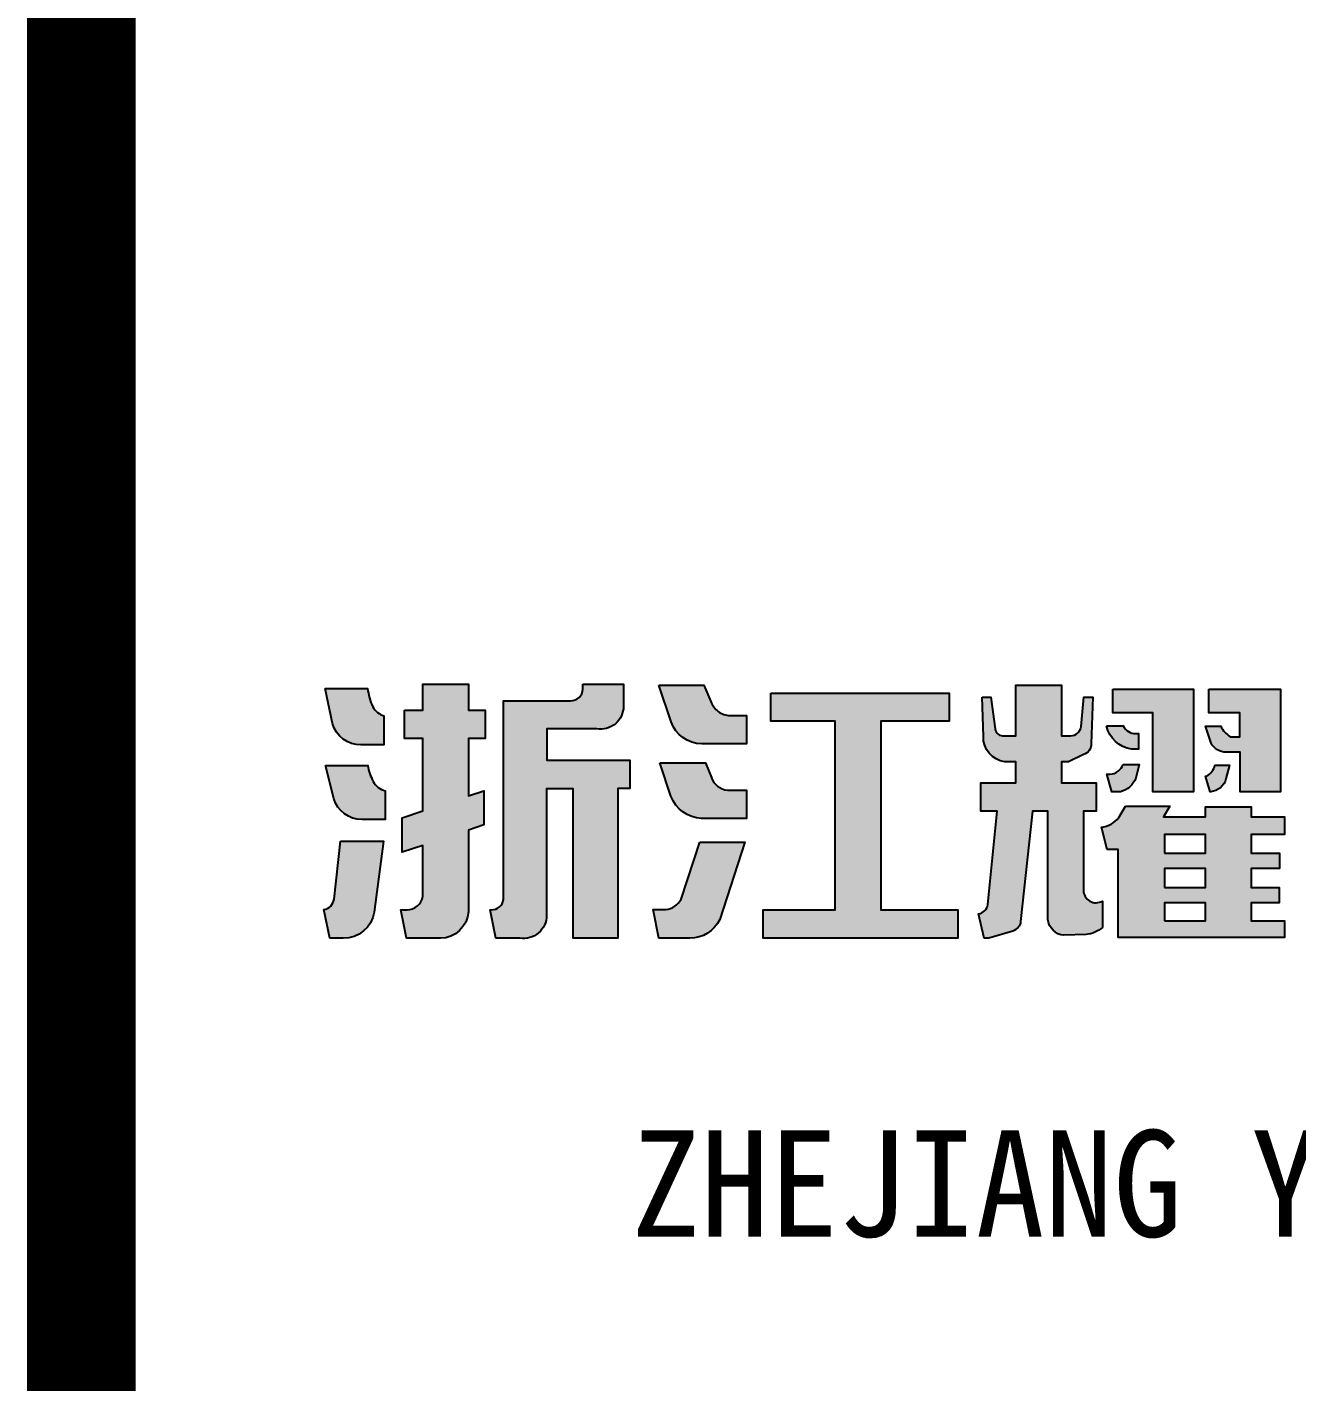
# Model space of a CAD drawing. Extents: x -248860 to 1018944, y -1060852 to 188626.
# Drawn here: x 797458 to 799094, y 70808 to 72553 of the extents above; entities that cross this region are included whole.
import ezdxf
from ezdxf.enums import TextEntityAlignment as Align

# ---------------------------------------------------------------- set-up
doc = ezdxf.new("R2010")
doc.units = 0
doc.header["$LTSCALE"] = 1000
doc.header["$MEASUREMENT"] = 0
doc.layers.add('WALL', color=6, linetype='CONTINUOUS')
doc.layers.add('图框', color=4, linetype='CONTINUOUS')
doc.styles.add('图框艺术体', font='simhei.ttf', dxfattribs={"width": 0.9})

# ---------------------------------------------------------------- blocks, each defined once
blk = doc.blocks.new('jhyfty')
at = {"layer": '图框'}
h = blk.add_hatch(color=256, dxfattribs=at)
h.dxf.hatch_style = 1
edge = h.paths.add_edge_path()
edge.add_line((769664.8049441308, 158357.8938750645), (769719.5577672613, 158357.8938750645))
edge.add_arc((769793.1082076107, 158366.152273618), 74.01262339801686, 186.4064582209265, 205.4823430064992)
edge.add_arc((769747.7090612957, 158346.1684133786), 24.47782507358729, 208.9778483876304, 253.1754256081424)
edge.add_line((769740.6241416293, 158322.738350774), (769740.6241416293, 158285.2308283176))
edge.add_line((769740.6241416293, 158285.2308283176), (769710.8870907268, 158285.2308283176))
edge.add_arc((769710.8870907268, 158323.5111678543), 38.28033953675185, 196.5622213707777, 270, ccw=False)
edge.add_line((769674.1949742252, 158312.5991111423), (769664.8049441308, 158357.8938750645))
edge = h.paths.add_edge_path()
edge.add_line((769665.1316775772, 158258.6976717844), (769719.756880984, 158258.6976717844))
edge.add_arc((769783.3174951562, 158268.874527911), 64.37018001041997, 189.0965680997947, 208.3999421959331)
edge.add_arc((769747.9780353772, 158249.6498953405), 24.14039237467322, 208.1562874412362, 256.2835989951683)
edge.add_line((769742.2539562138, 158226.1979559381), (769742.2539562138, 158189.155526551))
edge.add_line((769742.2539562138, 158189.155526551), (769712.3489850208, 158189.155526551))
edge.add_arc((769712.3489850209, 158227.1333716651), 37.97784511413192, 196.6939173177696, 269.99999999982435, ccw=False)
edge.add_line((769675.9717922794, 158216.2239001946), (769665.1316775772, 158258.6976717844))
edge = h.paths.add_edge_path()
edge.add_line((769684.505360892, 158161.3353157055), (769739.9629837547, 158161.3353157055))
edge.add_line((769739.9629837547, 158161.3353157055), (769728.0841140901, 158069.9115324368))
edge.add_arc((769688.5633005184, 158076.4606869731), 40.05978195777166, 269.1163188202602, 350.5907910872611, ccw=False)
edge.add_line((769687.9454771422, 158036.4056694999), (769670.8541074063, 158036.4056694999))
edge.add_line((769670.8541074063, 158036.4056694999), (769663.0957992459, 158073.2333568105))
edge.add_arc((769660.6690461948, 158088.8931154003), 15.84667692172035, 278.8089124504228, 351.9878779926785)
edge.add_line((769676.361037394, 158086.6843642459), (769684.505360892, 158161.3353157055))
edge = h.paths.add_edge_path()
edge.add_line((769767.1386981166, 158329.946465833), (769790.6062321949, 158329.946465833))
edge.add_line((769790.6062321949, 158329.946465833), (769790.6062321949, 158363.2836348477))
edge.add_line((769790.6062321949, 158363.2836348477), (769849.5415523194, 158363.2836348477))
edge.add_line((769849.5415523194, 158363.2836348477), (769849.5415523194, 158329.946465833))
edge.add_line((769849.5415523194, 158329.946465833), (769870.8126530789, 158329.946465833))
edge.add_line((769870.8126530789, 158329.946465833), (769870.8126530789, 158293.6336162494))
edge.add_line((769870.8126530789, 158293.6336162494), (769849.4894700903, 158293.6336162494))
edge.add_line((769849.4894700903, 158293.6336162494), (769849.4894700903, 158219.5110548858))
edge.add_line((769849.4894700903, 158219.5110548858), (769869.2780232579, 158226.0612350313))
edge.add_line((769869.2780232579, 158226.0612350313), (769869.2780232579, 158182.4057384999))
edge.add_line((769869.2780232579, 158182.4057384999), (769849.4885721207, 158175.6878856244))
edge.add_line((769849.4885721207, 158175.6878856244), (769849.4885721207, 158070.2448861922))
edge.add_arc((769812.5162594197, 158073.3680611991), 37.10399073657041, 271.0614105886183, 355.1714969431114, ccw=False)
edge.add_line((769813.2035755968, 158036.2704369484), (769769.6622228507, 158036.2704369484))
edge.add_line((769769.6622228507, 158036.2704369484), (769762.4047324249, 158072.9925017962))
edge.add_line((769762.4047324249, 158072.9925017962), (769770.3030365203, 158072.9925017962))
edge.add_arc((769770.3030365203, 158093.5602308529), 20.56772905675462, 270, 350.974520365902)
edge.add_line((769790.6161098592, 158090.3336955471), (769790.6161098592, 158155.9455847329))
edge.add_line((769790.6161098592, 158155.9455847329), (769763.8305785963, 158147.1058315046))
edge.add_line((769763.8305785963, 158147.1058315046), (769763.8305785963, 158191.2413846594))
edge.add_line((769763.8305785963, 158191.2413846594), (769790.6205997064, 158200.1624337568))
edge.add_line((769790.6205997064, 158200.1624337568), (769790.6205997064, 158293.5226161205))
edge.add_line((769790.6205997064, 158293.5226161205), (769767.1386981166, 158293.5226161205))
edge.add_line((769767.1386981166, 158293.5226161205), (769767.1386981166, 158329.946465833))
edge = h.paths.add_edge_path()
edge.add_line((769996.8195327192, 158363.3336630749), (770049.0928173601, 158363.3336630749))
edge.add_line((770049.0928173601, 158363.3336630749), (770049.0928173601, 158334.9753884018))
edge.add_arc((770019.5873358769, 158334.9753884019), 29.50548148318194, 260.17944729554074, 359.999999999887, ccw=False)
edge.add_line((770014.5547934358, 158305.9022572644), (769950.1428677656, 158305.9022572644))
edge.add_line((769950.1428677656, 158305.9022572644), (769950.1428677656, 158265.5882783819))
edge.add_line((769950.1428677656, 158265.5882783819), (770057.2427882522, 158265.5882783819))
edge.add_line((770057.2427882522, 158265.5882783819), (770057.2427882522, 158229.0256785082))
edge.add_line((770057.2427882522, 158229.0256785082), (770041.7070184851, 158229.0256785082))
edge.add_line((770041.7070184851, 158229.0256785082), (770041.7070184851, 158036.6186803108))
edge.add_line((770041.7070184851, 158036.6186803108), (769984.437431724, 158036.6186803108))
edge.add_line((769984.437431724, 158036.6186803108), (769984.437431724, 158228.7255091453))
edge.add_line((769984.437431724, 158228.7255091453), (769950.1186225899, 158228.7255091453))
edge.add_line((769950.1186225899, 158228.7255091453), (769950.1186225899, 158065.7934312845))
edge.add_arc((769920.4990041427, 158065.7934312845), 29.61961844714824, -99.43516370914529, 5.6274984672199935e-11, ccw=False)
edge.add_line((769915.6434182387, 158036.5745147665), (769884.6235851693, 158036.5745147665))
edge.add_line((769884.6235851693, 158036.5745147665), (769877.5128868199, 158072.9092516995))
edge.add_line((769877.5128868199, 158072.9092516995), (769878.9681177896, 158072.9092516995))
edge.add_arc((769878.9681177896, 158088.7001801834), 15.79092848396976, 270, 350.6019519620976)
edge.add_line((769894.547096093, 158086.1216423398), (769894.547096093, 158342.151008182))
edge.add_line((769894.547096093, 158342.151008182), (769980.8921797855, 158342.151008182))
edge.add_arc((769981.0217557282, 158357.9731202829), 15.82264267618638, 269.5307839672041, 356.7874105654772)
edge.add_line((769996.8195327192, 158357.0864053349), (769996.8195327192, 158363.3336630749))
h = blk.add_hatch(color=256, dxfattribs=at)
h.dxf.hatch_style = 1
h.paths.add_polyline_path([(770238.8582231412, 158351.9760829775), (770468.3152513427, 158351.9760829775), (770468.3152513427, 158315.7648532304), (770380.6815129847, 158315.7648532304), (770380.6815129847, 158072.9538080893), (770479.6027275561, 158072.9538080893), (770479.6027275561, 158036.4732857756), (770228.8440676334, 158036.4732857756), (770228.8440676334, 158072.9538080893), (770321.5755786614, 158072.9538080893), (770321.5755786614, 158315.7648532304), (770238.8582231412, 158315.7648532304)])
edge = h.paths.add_edge_path()
edge.add_line((770147.212327587, 158159.9505500121), (770205.5131682579, 158159.9505500121))
edge.add_line((770205.5131682579, 158159.9505500121), (770172.9538362976, 158060.4512655323))
edge.add_arc((770135.1542387704, 158078.2684922567), 41.78831345448136, 269.283332602988, 334.7626748170845, ccw=False)
edge.add_line((770134.6315555787, 158036.4834477593), (770094.7691096299, 158036.4834477593))
edge.add_line((770094.7691096299, 158036.4834477593), (770087.1542539359, 158073.2109844444))
edge.add_line((770087.1542539359, 158073.2109844444), (770103.7578010216, 158073.2109844444))
edge.add_arc((770100.4469072812, 158098.6089131224), 25.61282488319186, 277.4272387080571, 332.4796535398366)
edge.add_line((770123.1615591818, 158086.7741597437), (770147.212327587, 158159.9505500121))
edge = h.paths.add_edge_path()
edge.add_line((770096.0642945875, 158262.3204189513), (770154.737769552, 158262.3204189513))
edge.add_line((770154.737769552, 158262.3204189513), (770162.2301162558, 158243.1039876475))
edge.add_arc((770186.3031410949, 158252.4898848232), 25.83806476294534, 201.3004483057082, 262.4766052012386)
edge.add_line((770182.9201373239, 158226.8742474862), (770207.451528992, 158226.8742474862))
edge.add_line((770207.451528992, 158226.8742474862), (770207.451528992, 158190.5449823907))
edge.add_line((770207.451528992, 158190.5449823907), (770149.5674078141, 158190.5449823907))
edge.add_arc((770151.9346194972, 158235.1408719328), 44.65867278829503, 200.9705404496041, 266.9615121799844, ccw=False)
edge.add_line((770110.2339333831, 158219.1580739039), (770096.0642945875, 158262.3204189513))
edge = h.paths.add_edge_path()
edge.add_line((770094.724868614, 158362.0333200148), (770152.5556215465, 158362.0333200148))
edge.add_line((770152.5556215465, 158362.0333200148), (770161.5456837597, 158341.0289107044))
edge.add_arc((770192.1421197108, 158354.1244402496), 33.28114762110022, 203.1713282822569, 230.9870352058727)
edge.add_arc((770185.8042343574, 158346.802361198), 23.60429781749658, 231.7524927080117, 271.6208121545484)
edge.add_line((770186.4718756867, 158323.2075072991), (770207.4569168088, 158323.2075072991))
edge.add_line((770207.4569168088, 158323.2075072991), (770207.4569168088, 158286.6234109215))
edge.add_line((770207.4569168088, 158286.6234109215), (770149.8015280028, 158286.6234109215))
edge.add_arc((770150.133256593, 158328.4044078694), 41.78231383989429, 198.5295602014806, 269.5450982461079, ccw=False)
edge.add_line((770110.5169452445, 158315.1262444063), (770094.724868614, 158362.0333200148))
h = blk.add_hatch(color=256, dxfattribs=at)
h.dxf.hatch_style = 1
h.paths.add_polyline_path([(770745.7141834782, 158145.8730759096), (770798.5985113645, 158145.8730759096), (770798.5985113645, 158169.6980638033), (770745.7141834782, 158169.6980638033)], flags=16)
h.paths.add_polyline_path([(770745.7141834782, 158101.8845846604), (770798.5985113645, 158101.8845846604), (770798.5985113645, 158125.923365056), (770745.7141834782, 158125.923365056)], flags=16)
h.paths.add_polyline_path([(770745.7141834782, 158058.5769463149), (770798.5985113645, 158058.5769463149), (770798.5985113645, 158081.8610040027), (770745.7141834782, 158081.8610040027)], flags=16)
edge = h.paths.add_edge_path()
edge.add_line((770695.5937723201, 158206.411139204), (770752.8473567173, 158206.411139204))
edge.add_line((770752.8473567173, 158206.411139204), (770744.7054675503, 158192.516580807))
edge.add_line((770744.7054675503, 158192.516580807), (770798.5985113645, 158192.516580807))
edge.add_line((770798.5985113645, 158192.516580807), (770798.5985113645, 158205.3218527271))
edge.add_line((770798.5985113645, 158205.3218527271), (770857.268930496, 158205.3218527271))
edge.add_line((770857.268930496, 158205.3218527271), (770857.268930496, 158192.5912323021))
edge.add_line((770857.268930496, 158192.5912323021), (770900.24125939, 158192.5912323021))
edge.add_line((770900.24125939, 158192.5912323021), (770900.24125939, 158169.6980638033))
edge.add_line((770900.24125939, 158169.6980638033), (770857.268930496, 158169.6980638033))
edge.add_line((770857.268930496, 158169.6980638033), (770857.268930496, 158145.8730759096))
edge.add_line((770857.268930496, 158145.8730759096), (770893.7704914033, 158145.8730759096))
edge.add_line((770893.7704914033, 158145.8730759096), (770893.7704914033, 158125.923365056))
edge.add_line((770893.7704914033, 158125.923365056), (770857.268930496, 158125.923365056))
edge.add_line((770857.268930496, 158125.923365056), (770857.2689304958, 158101.8845846604))
edge.add_line((770857.2689304958, 158101.8845846604), (770893.6501634945, 158101.8845846604))
edge.add_line((770893.6501634945, 158101.8845846604), (770893.6501634945, 158081.8610040027))
edge.add_line((770893.6501634945, 158081.8610040027), (770857.268930496, 158081.8610040027))
edge.add_line((770857.268930496, 158081.8610040027), (770857.268930496, 158058.5769463149))
edge.add_line((770857.268930496, 158058.5769463149), (770900.3193827339, 158058.5769463149))
edge.add_line((770900.3193827339, 158058.5769463149), (770900.3193827339, 158037.3409628401))
edge.add_line((770900.3193827339, 158037.3409628401), (770686.2822862379, 158037.3409628401))
edge.add_line((770686.2822862379, 158037.3409628401), (770686.2822862379, 158150.6744395879))
edge.add_line((770686.2822862379, 158150.6744395879), (770672.0191887501, 158150.6744395879))
edge.add_line((770672.0191887501, 158150.6744395879), (770664.6241032867, 158179.1397644109))
edge.add_arc((770660.276984441, 158213.4069607599), 34.54183243370705, 277.2298937267822, 320.8830479852251)
edge.add_line((770687.0766028161, 158191.6143325837), (770695.5937723201, 158206.411139204))
edge = h.paths.add_edge_path()
edge.add_line((770810.8740626726, 158258.9704819606), (770829.4176909633, 158258.9704819606))
edge.add_line((770829.4176909633, 158258.9704819606), (770824.949185608, 158241.6206426822))
edge.add_arc((770803.1922691527, 158247.2242045443), 22.46693835800739, 275.85593631894375, 345.5571802570438, ccw=False)
edge.add_line((770805.4845152448, 158224.8745081921), (770804.6168723437, 158224.8745081921))
edge.add_line((770804.6168723437, 158224.8745081921), (770798.5555425175, 158244.851187387))
edge.add_line((770798.5555425175, 158244.851187387), (770800.3572988445, 158244.851187387))
edge.add_arc((770788.3076687537, 158264.8027163213), 23.30787618261579, 301.1296755083251, 345.5091196507298)
edge = h.paths.add_edge_path()
edge.add_line((770802.9958678496, 158357.1739376083), (770895.2485491476, 158357.1739376083))
edge.add_line((770895.2485491476, 158357.1739376083), (770895.2485491477, 158224.8659095906))
edge.add_line((770895.2485491477, 158224.8659095906), (770843.0937964767, 158224.8659095906))
edge.add_line((770843.0937964767, 158224.8659095906), (770843.0937964767, 158275.7833102986))
edge.add_line((770843.0937964767, 158275.7833102986), (770825.3507117552, 158275.7833102986))
edge.add_arc((770825.3507117552, 158297.8531989149), 22.06988861624268, 207.4617098722777, 270, ccw=False)
edge.add_line((770805.7676754799, 158287.6755433022), (770798.6112859546, 158309.4391920065))
edge.add_line((770798.6112859546, 158309.4391920065), (770818.2507884655, 158309.4391920065))
edge.add_arc((770850.6897205673, 158325.9767518097), 36.41119608241462, 207.0127564807019, 236.3469861832951)
edge.add_line((770830.5120198459, 158295.6677499497), (770843.0596736369, 158295.6677499497))
edge.add_line((770843.0596736369, 158295.6677499497), (770843.0596736369, 158326.4447071881))
edge.add_line((770843.0596736369, 158326.4447071881), (770802.9958678496, 158326.4447071881))
edge.add_line((770802.9958678496, 158326.4447071881), (770802.9958678496, 158357.1739376083))
edge = h.paths.add_edge_path()
edge.add_line((770692.6078710463, 158260.1582615096), (770713.1923502146, 158260.1582615096))
edge.add_line((770713.1923502146, 158260.1582615096), (770708.7869353024, 158242.5841936077))
edge.add_arc((770682.8033029062, 158251.7109590944), 27.53991649861051, 283.3950120533783, 340.64614622886165, ccw=False)
edge.add_line((770689.1832885458, 158224.9202371185), (770677.8841774196, 158224.9202371185))
edge.add_line((770677.8841774196, 158224.9202371185), (770671.4684287133, 158247.5072887927))
edge.add_line((770671.4684287133, 158247.5072887927), (770675.5752178298, 158247.4934424516))
edge.add_arc((770674.4487186116, 158266.794289001), 19.3336928188281, 273.3402944613541, 339.9258226467392)
edge = h.paths.add_edge_path()
edge.add_line((770671.3396294944, 158309.6506394353), (770692.8078664853, 158309.6506394353))
edge.add_arc((770708.5273226001, 158317.1469449122), 17.41539251205107, 205.4955740863407, 270.2809118669335)
edge.add_line((770708.6127070886, 158299.7317617137), (770712.2351878004, 158299.7317617137))
edge.add_line((770712.2351878004, 158299.7317617137), (770712.2351878004, 158279.780487478))
edge.add_line((770712.2351878004, 158279.780487478), (770703.4341140129, 158279.780487478))
edge.add_arc((770708.7680443862, 158317.6889221134), 38.28185248560709, 192.1209648011941, 261.99074073038304, ccw=False)
h.paths.add_polyline_path([(770679.2772264176, 158357.1739376083), (770783.1361630904, 158357.1739376083), (770783.1361630904, 158224.937043476), (770730.9131647397, 158224.937043476), (770730.9131647397, 158326.5580523902), (770679.2772264176, 158326.5580523902)])
edge = h.paths.add_edge_path()
edge.add_line((770510.8108984556, 158346.7539959243), (770522.2655398385, 158346.7539959243))
edge.add_line((770522.2655398385, 158346.7539959243), (770527.6521550722, 158305.9860903492))
edge.add_arc((770537.9892348595, 158307.3519164977), 10.42692186584799, 187.5268246120077, 277.932472867567)
edge.add_line((770539.4282116328, 158297.0247656109), (770554.2744886463, 158297.0247656109))
edge.add_line((770554.2744886463, 158297.0247656109), (770554.2744886463, 158362.0102601288))
edge.add_line((770554.2744886463, 158362.0102601288), (770613.2681767861, 158362.0102601288))
edge.add_line((770613.2681767861, 158362.0102601288), (770613.2681767861, 158296.9239274655))
edge.add_line((770613.2681767861, 158296.9239274655), (770624.8398074645, 158296.9239274655))
edge.add_arc((770624.4935184028, 158311.1064896217), 14.18678911621539, 271.3986866467733, 351.5226136564598)
edge.add_line((770638.5253044225, 158309.0150866176), (770642.1424652552, 158346.8341192569))
edge.add_line((770642.1424652552, 158346.8341192569), (770653.4577571468, 158346.8341192569))
edge.add_line((770653.4577571468, 158346.8341192569), (770651.6039598591, 158286.5763526461))
edge.add_arc((770636.5570833046, 158287.0392615873), 15.05399544088134, 290.1298801621429, 358.237882407527, ccw=False)
edge.add_line((770641.7379066866, 158272.9048409123), (770622.3807488574, 158263.3274542774))
edge.add_line((770622.3807488574, 158263.3274542774), (770613.2681767861, 158263.3274542774))
edge.add_line((770613.2681767861, 158263.3274542774), (770613.2681767861, 158236.5136706577))
edge.add_line((770613.2681767861, 158236.5136706577), (770657.949341578, 158236.5136706577))
edge.add_line((770657.949341578, 158236.5136706577), (770657.949341578, 158199.9811658894))
edge.add_line((770657.949341578, 158199.9811658894), (770641.5165003124, 158199.9811658894))
edge.add_line((770641.5165003124, 158199.9811658894), (770641.5165003124, 158098.2746486005))
edge.add_arc((770657.7767636422, 158098.2746486006), 16.26026332983747, 180.0000000001025, 300.2900870376369)
edge.add_line((770665.9780865919, 158084.2341904374), (770665.9780865919, 158050.1796750158))
edge.add_arc((770640.4853448338, 158080.3023318558), 39.462062001951, 276.27009228104885, 310.2411684589192, ccw=False)
edge.add_line((770644.7952121, 158041.0763279605), (770616.3293380933, 158040.2092479389))
edge.add_arc((770618.1211633438, 158062.7016524112), 22.5636631927207, 185.537509711628, 265.44523265748995, ccw=False)
edge.add_line((770595.6627993989, 158060.5243178958), (770595.6627993989, 158199.9811658894))
edge.add_line((770595.6627993989, 158199.9811658894), (770575.8283482883, 158199.9811658894))
edge.add_line((770575.8283482883, 158199.9811658894), (770560.5590301133, 158057.8347750016))
edge.add_arc((770546.3601102621, 158059.3600182637), 14.28060544759924, 286.3231382592674, 353.8688167780578, ccw=False)
edge.add_line((770550.3737357247, 158045.6550373227), (770519.6016329386, 158036.551064035))
edge.add_line((770519.6016329386, 158036.551064035), (770513.6088355924, 158036.551064035))
edge.add_line((770513.6088355924, 158036.551064035), (770506.188310481, 158067.682428457))
edge.add_arc((770503.602863531, 158082.576579936), 15.11688738506769, 279.8477327519852, 348.5641114439471)
edge.add_line((770518.4196379965, 158079.5793347589), (770530.172060353, 158199.9811658894))
edge.add_line((770530.172060353, 158199.9811658894), (770509.402954327, 158199.9811658894))
edge.add_line((770509.402954327, 158199.9811658894), (770509.402954327, 158236.5136706577))
edge.add_line((770509.402954327, 158236.5136706577), (770554.2744886463, 158236.5136706577))
edge.add_line((770554.2744886463, 158236.5136706577), (770554.2744886463, 158263.4298558048))
edge.add_line((770554.2744886463, 158263.4298558048), (770540.1513155245, 158263.4298558048))
edge.add_arc((770544.6889724707, 158295.2902839755), 32.1819392482613, 178.5068076762143, 261.89427762517755, ccw=False)
edge.add_line((770512.5179613024, 158296.128886499), (770510.8108984556, 158346.7539959243))
at = {"layer": '图框', "const_width": 140}
blk.add_lwpolyline([(775850.9497321937, 164109.9618540949), (769350.9497321937, 164109.9618540949), (769350.9497321936, 106709.9618540949), (775850.9497321936, 106709.9618540949)], close=True, dxfattribs=at)
at = {"layer": '图框'}
for points in [[(769767.1386981166, 158329.946465833), (769790.6062321949, 158329.946465833), (769790.6062321949, 158363.2836348477), (769849.5415523194, 158363.2836348477), (769849.5415523194, 158329.946465833), (769870.8126530789, 158329.946465833), (769870.8126530789, 158293.6336162494), (769849.4894700903, 158293.6336162494), (769849.4894700903, 158219.5110548858), (769869.2780232579, 158226.0612350313), (769869.2780232579, 158182.4057384999), (769849.4885721207, 158175.6878856244), (769849.4885721207, 158070.2448861922, -0.3844152582635454), (769813.2035755968, 158036.2704369484), (769769.6622228507, 158036.2704369484), (769762.4047324249, 158072.9925017962), (769770.3030365203, 158072.9925017962, 0.3687931752000811), (769790.6161098592, 158090.3336955471), (769790.6161098592, 158155.9455847329), (769763.8305785963, 158147.1058315046), (769763.8305785963, 158191.2413846594), (769790.6205997064, 158200.1624337568), (769790.6205997064, 158293.5226161205), (769767.1386981166, 158293.5226161205)], [(769996.8195327192, 158363.3336630749), (770049.0928173601, 158363.3336630749), (770049.0928173601, 158334.9753884018, -0.4653547645279764), (770014.5547934358, 158305.9022572644), (769950.1428677656, 158305.9022572644), (769950.1428677656, 158265.5882783819), (770057.2427882522, 158265.5882783819), (770057.2427882522, 158229.0256785082), (770041.7070184851, 158229.0256785082), (770041.7070184851, 158036.6186803108), (769984.437431724, 158036.6186803108), (769984.437431724, 158228.7255091453), (769950.1186225899, 158228.7255091453), (769950.1186225899, 158065.7934312845, -0.4633106315379097), (769915.6434182387, 158036.5745147665), (769884.6235851693, 158036.5745147665), (769877.5128868199, 158072.9092516995), (769878.9681177896, 158072.9092516995, 0.3669475435346373), (769894.547096093, 158086.1216423398), (769894.547096093, 158342.151008182), (769980.8921797855, 158342.151008182, 0.4002580997360189), (769996.8195327192, 158357.0864053349)], [(770094.724868614, 158362.0333200148), (770152.5556215465, 158362.0333200148), (770161.5456837597, 158341.0289107044, 0.1219683879625538), (770171.1917628784, 158328.2648707332, 0.175734611940589), (770186.4718756867, 158323.2075072991), (770207.4569168088, 158323.2075072991), (770207.4569168088, 158286.6234109215), (770149.8015280028, 158286.6234109215, -0.3201772697468807), (770110.5169452445, 158315.1262444063)], [(770510.8108984556, 158346.7539959243), (770522.2655398385, 158346.7539959243), (770527.6521550722, 158305.9860903492, 0.4162887399696583), (770539.4282116328, 158297.0247656109), (770554.2744886463, 158297.0247656109), (770554.2744886463, 158362.0102601288), (770613.2681767861, 158362.0102601288), (770613.2681767861, 158296.9239274655), (770624.8398074645, 158296.9239274655, 0.364582721778587), (770638.5253044225, 158309.0150866176), (770642.1424652552, 158346.8341192569), (770653.4577571468, 158346.8341192569), (770651.6039598591, 158286.5763526461, -0.3062460526481637), (770641.7379066866, 158272.9048409123), (770622.3807488574, 158263.3274542774), (770613.2681767861, 158263.3274542774), (770613.2681767861, 158236.5136706577), (770657.949341578, 158236.5136706577), (770657.949341578, 158199.9811658894), (770641.5165003124, 158199.9811658894), (770641.5165003124, 158098.2746486005, 0.5790391622703986), (770665.9780865919, 158084.2341904374), (770665.9780865919, 158050.1796750158, -0.1493219809578769), (770644.7952121, 158041.0763279605), (770616.3293380933, 158040.2092479389, -0.363514327698065), (770595.6627993989, 158060.5243178958), (770595.6627993989, 158199.9811658894), (770575.8283482883, 158199.9811658894), (770560.5590301133, 158057.8347750016, -0.3035643472700412), (770550.3737357247, 158045.6550373227), (770519.6016329386, 158036.551064035), (770513.6088355924, 158036.551064035), (770506.188310481, 158067.682428457, 0.3091519254890951), (770518.4196379965, 158079.5793347589), (770530.172060353, 158199.9811658894), (770509.402954327, 158199.9811658894), (770509.402954327, 158236.5136706577), (770554.2744886463, 158236.5136706577), (770554.2744886463, 158263.4298558048), (770540.1513155245, 158263.4298558048, -0.380800682336443), (770512.5179613024, 158296.128886499)], [(769664.8049441308, 158357.8938750645), (769719.5577672613, 158357.8938750645, 0.08342699743534814), (769726.2956866631, 158334.309606222, 0.1952751256404779), (769740.6241416293, 158322.738350774), (769740.6241416293, 158285.2308283176), (769710.8870907268, 158285.2308283176, -0.3318697572854545), (769674.1949742252, 158312.5991111423)], [(770802.9958678496, 158357.1739376083), (770895.2485491476, 158357.1739376083), (770895.2485491477, 158224.8659095906), (770843.0937964767, 158224.8659095906), (770843.0937964767, 158275.7833102986), (770825.3507117552, 158275.7833102986, -0.2798555696278465), (770805.7676754799, 158287.6755433022), (770798.6112859546, 158309.4391920065), (770818.2507884655, 158309.4391920065, 0.1286982981024392), (770830.5120198459, 158295.6677499497), (770843.0596736369, 158295.6677499497), (770843.0596736369, 158326.4447071881), (770802.9958678496, 158326.4447071881)], [(770671.3396294944, 158309.6506394353), (770692.8078664853, 158309.6506394353, 0.2904574820714429), (770708.6127070886, 158299.7317617137), (770712.2351878004, 158299.7317617137), (770712.2351878004, 158279.780487478), (770703.4341140129, 158279.780487478, -0.3146742033932444)], [(769665.1316775772, 158258.6976717844), (769719.756880984, 158258.6976717844, 0.08442659853617042), (769726.6943272873, 158238.2585690813, 0.2131372294577613), (769742.2539562138, 158226.1979559381), (769742.2539562138, 158189.155526551), (769712.3489850208, 158189.155526551, -0.331231958324092), (769675.9717922794, 158216.2239001946)], [(770096.0642945875, 158262.3204189513), (770154.737769552, 158262.3204189513), (770162.2301162558, 158243.1039876475, 0.273457225100893), (770182.9201373239, 158226.8742474862), (770207.451528992, 158226.8742474862), (770207.451528992, 158190.5449823907), (770149.5674078141, 158190.5449823907, -0.2961706457440468), (770110.2339333831, 158219.1580739039)], [(770692.6078710463, 158260.1582615096), (770713.1923502146, 158260.1582615096), (770708.7869353024, 158242.5841936077, -0.2551344285104962), (770689.1832885458, 158224.9202371185), (770677.8841774196, 158224.9202371185), (770671.4684287133, 158247.5072887927), (770675.5752178298, 158247.4934424516, 0.2989946230340316)], [(770810.8740626726, 158258.9704819606), (770829.4176909633, 158258.9704819606), (770824.949185608, 158241.6206426822, -0.3138662154859755), (770805.4845152448, 158224.8745081921), (770804.6168723437, 158224.8745081921), (770798.5555425175, 158244.851187387), (770800.3572988445, 158244.851187387, 0.1960990573589588)], [(770695.5937723201, 158206.411139204), (770752.8473567173, 158206.411139204), (770744.7054675503, 158192.516580807), (770798.5985113645, 158192.516580807), (770798.5985113645, 158205.3218527271), (770857.268930496, 158205.3218527271), (770857.268930496, 158192.5912323021), (770900.24125939, 158192.5912323021), (770900.24125939, 158169.6980638033), (770857.268930496, 158169.6980638033), (770857.268930496, 158145.8730759096), (770893.7704914033, 158145.8730759096), (770893.7704914033, 158125.923365056), (770857.268930496, 158125.923365056), (770857.2689304958, 158101.8845846604), (770893.6501634945, 158101.8845846604), (770893.6501634945, 158081.8610040027), (770857.268930496, 158081.8610040027), (770857.268930496, 158058.5769463149), (770900.3193827339, 158058.5769463149), (770900.3193827339, 158037.3409628401), (770686.2822862379, 158037.3409628401), (770686.2822862379, 158150.6744395879), (770672.0191887501, 158150.6744395879), (770664.6241032867, 158179.1397644109, 0.192810187922741), (770687.0766028161, 158191.6143325837)], [(769684.505360892, 158161.3353157055), (769739.9629837547, 158161.3353157055), (769728.0841140901, 158069.9115324368, -0.3712733218853126), (769687.9454771422, 158036.4056694999), (769670.8541074063, 158036.4056694999), (769663.0957992459, 158073.2333568105, 0.3306165646087046), (769676.361037394, 158086.6843642459)], [(770147.212327587, 158159.9505500121), (770205.5131682579, 158159.9505500121), (770172.9538362976, 158060.4512655323, -0.2937440212529729), (770134.6315555787, 158036.4834477593), (770094.7691096299, 158036.4834477593), (770087.1542539359, 158073.2109844444), (770103.7578010216, 158073.2109844444, 0.244940853763122), (770123.1615591818, 158086.7741597437)]]:
    blk.add_lwpolyline(points, format="xyb", close=True, dxfattribs=at)
for points in [[(770238.8582231412, 158351.9760829775), (770468.3152513427, 158351.9760829775), (770468.3152513427, 158315.7648532304), (770380.6815129847, 158315.7648532304), (770380.6815129847, 158072.9538080893), (770479.6027275561, 158072.9538080893), (770479.6027275561, 158036.4732857756), (770228.8440676334, 158036.4732857756), (770228.8440676334, 158072.9538080893), (770321.5755786614, 158072.9538080893), (770321.5755786614, 158315.7648532304), (770238.8582231412, 158315.7648532304)], [(770679.2772264176, 158357.1739376083), (770783.1361630904, 158357.1739376083), (770783.1361630904, 158224.937043476), (770730.9131647397, 158224.937043476), (770730.9131647397, 158326.5580523902), (770679.2772264176, 158326.5580523902)], [(770745.7141834782, 158145.8730759096), (770798.5985113645, 158145.8730759096), (770798.5985113645, 158169.6980638033), (770745.7141834782, 158169.6980638033)], [(770745.7141834782, 158101.8845846604), (770798.5985113645, 158101.8845846604), (770798.5985113645, 158125.923365056), (770745.7141834782, 158125.923365056)], [(770745.7141834782, 158058.5769463149), (770798.5985113645, 158058.5769463149), (770798.5985113645, 158081.8610040027), (770745.7141834782, 158081.8610040027)]]:
    blk.add_lwpolyline(points, close=True, dxfattribs=at)
at = {"layer": '图框', "style": '图框艺术体', "width": 0.95}
blk.add_text('ZHEJIANG YAOHUA PLANNING ＆ ARCHITECTURAL DESIGN CO．,LTD', height=137.1249, dxfattribs=at).set_placement((772585.6358376199, 157652.0891275543), align=Align.CENTER)

msp = doc.modelspace()

# ---------------------------------------------------------------- block references
at = {"layer": 'WALL'}
msp.add_blockref('jhyfty', (28177.30974494887, -86656.8364589687), dxfattribs=at)

doc.saveas('drawing.dxf')
